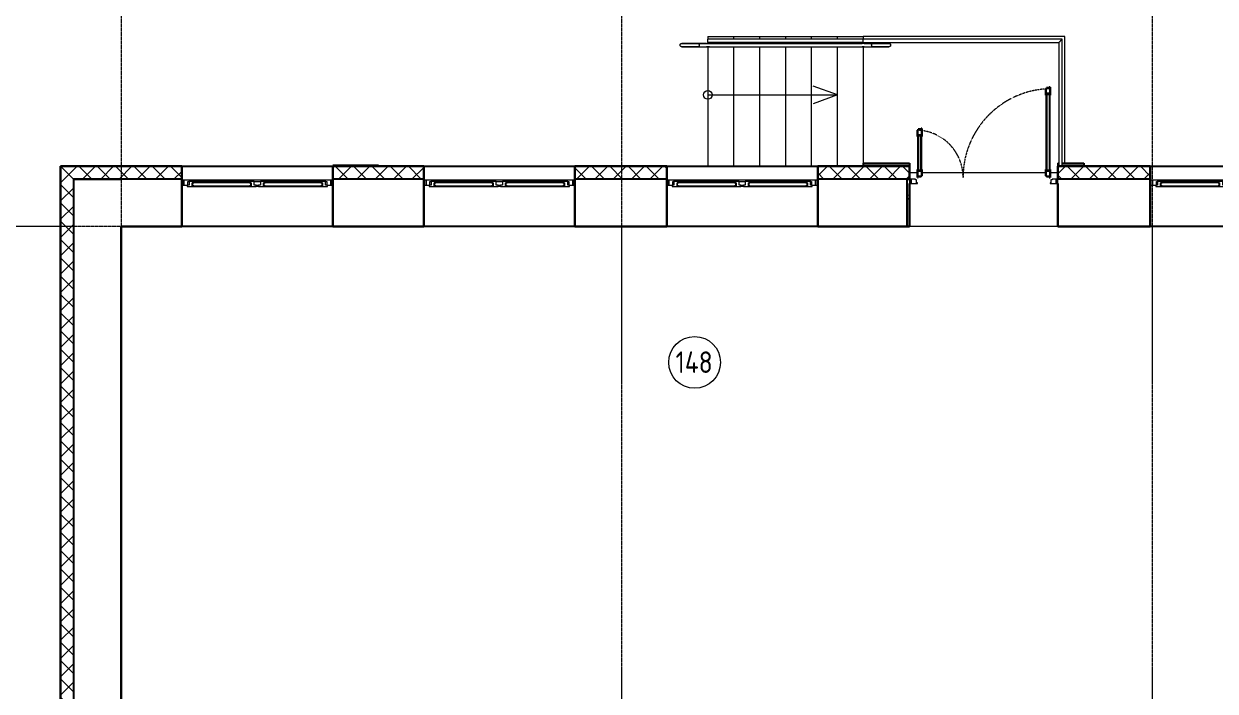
# Model space of a CAD drawing. Header units: millimetres. Extents: x -695119 to 412940, y -249585 to 622758.
# Drawn here: x -136642 to -122834, y 559777 to 567511 of the extents above; entities that cross this region are included whole.
import ezdxf

# ---------------------------------------------------------------- set-up
doc = ezdxf.new("R2010")
doc.units = ezdxf.units.MM
doc.linetypes.add('ADSK_Линия сетки', pattern=[25, 20, -2.5, 0, -2.5])
doc.linetypes.add('ADSK_Штриховая_ш2 п1_5', pattern=[4.5, 3, -1.5])
for name, color, linetype, lineweight in [('Балясины', 7, 'Continuous', 9), ('Двери', 8, 'Continuous', 9), ('Каркас_Импост', 8, 'Continuous', 9), ('Лестницы', 8, 'Continuous', 9), ('Марки помещений', 8, 'Continuous', 20), ('Монтажный зазор', 8, 'Continuous', 9), ('Ограждение', 8, 'Continuous', 9), ('Окна', 252, 'Continuous', 9), ('Оси', 252, 'Continuous', 9), ('Остекление', 8, 'Continuous', 9), ('Открывание', 8, 'ADSK_Штриховая_ш2 п1_5', 9), ('Панель', 252, 'Continuous', 30), ('Перекрытия', 7, 'Continuous', 18), ('Поручни', 8, 'Continuous', 9), ('Стены разрез', 7, 'Continuous', 30), ('Стены штриховка', 7, 'Continuous', 9), ('Типовые аннотации', 8, 'Continuous', 18), ('Элементы узлов', 8, 'Continuous', 18)]:
    doc.layers.add(name, color=color, linetype=linetype, lineweight=lineweight)
doc.layers.add('Стены', color=194, linetype='Continuous')
doc.styles.add('GOST Common_2', font='', dxfattribs={"width": 0.9, "height": 250})
doc.styles.get('GOST Common_2').set_extended_font_data('GOST type B')
pattern_1 = [(0, (-109179.56, 538399.79), (406.4, 101.6), [33.528, -271.272, 33.528, -271.272, -1625.6]), (0, (-109179.56, 538399.79), (406.4, 101.6), [-609.6, 33.528, -576.072, 33.528, -271.272, -711.2]), (0, (-109179.56, 538399.79), (406.4, 101.6), [-1524, 33.528, -169.672, 33.528, -474.472]), (120, (-109027.16, 538450.59), (-291.18818, 301.15272), [33.528, -271.272, 33.528, -271.272, -1625.6]), (120, (-109027.16, 538450.59), (-291.18818, 301.15272), [-609.6, 33.528, -576.072, 33.528, -271.272, -711.2]), (120, (-109027.16, 538450.59), (-291.18818, 301.15272), [-1524, 33.528, -169.672, 33.528, -474.472]), (240, (-108976.36, 538653.79), (-115.21182, -402.75272), [33.528, -271.272, 33.528, -271.272, -1625.6]), (240, (-108976.36, 538653.79), (-115.21182, -402.75272), [-609.6, 33.528, -576.072, 33.528, -271.272, -711.2]), (240, (-108976.36, 538653.79), (-115.21182, -402.75272), [-1524, 33.528, -169.672, 33.528, -474.472])]
pattern_2 = [(45, (-109179.56, 538399.79), (-106.066, 106.066), []), (135, (-109179.56, 538399.79), (-106.066, -106.066), [])]

# ---------------------------------------------------------------- blocks, each defined once
blk = doc.blocks.new('BIMLIB_Окно_Двустворчатое_VEKA_СФрамугойСнизу_ГОСТ30674_без линий - Ж_ОК-5_2220х1750-3833933-План 1 этажа смеж')
at = {"layer": 'Каркас_Импост', "lineweight": 18}
for p, q in [((-791, 265), (-850, 265)), ((-850, 265), (-850, 207)), ((-850, 207), (-812, 207)), ((-792, 207), (-812, 207)), ((-812, 207), (-812, 190)), ((-812, 190), (-756, 190)), ((-804, 207), (-804, 248)), ((-804, 248), (-792, 248)), ((-792, 248), (-792, 207)), ((-742, 248), (-792, 248)), ((-786, 248), (-791, 265)), ((-756, 190), (-755, 191)), ((-755, 199), (-755, 231)), ((-755, 231), (-737, 231)), ((-737, 199), (-755, 199)), ((-755, 191), (-754, 190)), ((-754, 190), (-739, 190)), ((-737, 231), (-742, 248)), ((-739, 190), (-737, 199)), ((-85, 248), (-90, 231)), ((-90, 231), (-72, 231)), ((-72, 199), (-90, 199)), ((-90, 199), (-88, 190)), ((-88, 190), (-73, 190)), ((-35, 248), (-85, 248)), ((-73, 190), (-72, 191)), ((-72, 231), (-72, 199)), ((-72, 191), (-71, 190)), ((-71, 190), (-15, 190)), ((-35, 207), (-35, 248)), ((-15, 207), (-35, 207)), ((-15, 190), (-15, 207)), ((35, 207), (15, 207)), ((15, 207), (15, 190)), ((15, 190), (71, 190)), ((35, 248), (35, 207)), ((85, 248), (35, 248)), ((71, 190), (72, 191)), ((72, 199), (72, 231)), ((72, 231), (90, 231)), ((90, 199), (72, 199)), ((72, 191), (73, 190)), ((73, 190), (88, 190)), ((90, 231), (85, 248)), ((88, 190), (90, 199)), ((742, 248), (737, 231)), ((737, 231), (755, 231)), ((755, 199), (737, 199)), ((737, 199), (739, 190)), ((739, 190), (754, 190)), ((792, 248), (742, 248)), ((754, 190), (755, 191)), ((755, 231), (755, 199)), ((755, 191), (756, 190)), ((756, 190), (812, 190)), ((791, 265), (786, 248)), ((850, 265), (791, 265)), ((792, 207), (792, 248)), ((792, 248), (804, 248)), ((812, 207), (792, 207)), ((804, 248), (804, 207)), ((812, 190), (812, 207)), ((812, 207), (850, 207)), ((850, 207), (850, 265))]:
    blk.add_line(p, q, dxfattribs=at)
at = {"layer": 'Каркас_Импост'}
for p, q in [((791, 265), (-791, 265)), ((-756, 190), (-754, 190)), ((-85, 248), (-742, 248)), ((-739, 190), (-88, 190)), ((-73, 190), (-71, 190)), ((-35, 248), (35, 248)), ((-15, 207), (15, 207)), ((15, 190), (-15, 190)), ((71, 190), (73, 190)), ((742, 248), (85, 248)), ((88, 190), (739, 190)), ((754, 190), (756, 190))]:
    blk.add_line(p, q, dxfattribs=at)
at = {"layer": 'Окна'}
for p, q in [((-850, 265), (-875, 265)), ((-875, 207), (-850, 207)), ((-850, 207), (-850, 265)), ((875, 265), (850, 265)), ((850, 265), (850, 207)), ((850, 207), (875, 207))]:
    blk.add_line(p, q, dxfattribs=at)
at = {"layer": 'Остекление'}
for p, q in [((-752, 231), (-755, 231)), ((-755, 231), (-755, 199)), ((-755, 199), (-752, 199)), ((-75, 231), (-752, 231)), ((-752, 231), (-752, 199)), ((-752, 199), (-752, 231)), ((-752, 199), (-75, 199)), ((-75, 199), (-75, 231)), ((-75, 231), (-75, 199)), ((-72, 231), (-75, 231)), ((-75, 199), (-72, 199)), ((-72, 199), (-72, 231)), ((75, 231), (72, 231)), ((72, 231), (72, 199)), ((72, 199), (75, 199)), ((752, 231), (75, 231)), ((75, 231), (75, 199)), ((75, 199), (75, 231)), ((75, 199), (752, 199)), ((752, 199), (752, 231)), ((752, 231), (752, 199)), ((755, 231), (752, 231)), ((752, 199), (755, 199)), ((755, 199), (755, 231))]:
    blk.add_line(p, q, dxfattribs=at)
blk = doc.blocks.new('Ограждение - Ограждение-758935-План 1 этажа смеж')
at = {"layer": 'Поручни'}
for p, q in [((-19536, 28894), (-19536, 28934)), ((-17736, 28934), (-19536, 28934)), ((-17736, 28894), (-19536, 28894)), ((-17736, 28934), (-17736, 28894))]:
    blk.add_line(p, q, dxfattribs=at)
blk = doc.blocks.new('Тип верхнего поручня - Верхний поручень_Внутренний_-759106-План 1 этажа смеж')
at = {"layer": 'Ограждение'}
for p, q in [((-19548, 28884), (-19636, 28884)), ((-19636, 28867), (-19636, 28862)), ((-17738, 28884), (-19516, 28884)), ((-17636, 28884), (-17724, 28884)), ((-17636, 28862), (-17636, 28867)), ((-19636, 28844), (-19548, 28844)), ((-19516, 28844), (-17738, 28844)), ((-17724, 28844), (-17636, 28844))]:
    blk.add_line(p, q, dxfattribs=at)
at = {"layer": 'Ограждение', "flags": 128}
for points in [[(-19548, 28884), (-19545, 28884), (-19543, 28884), (-19540, 28884), (-19537, 28884), (-19534, 28884), (-19532, 28884), (-19529, 28884), (-19526, 28884), (-19524, 28884), (-19521, 28884), (-19518, 28884), (-19516, 28884), (-19516, 28884)], [(-17724, 28884), (-17725, 28884), (-17726, 28884), (-17727, 28884), (-17728, 28884), (-17730, 28884), (-17731, 28884), (-17732, 28884), (-17733, 28884), (-17734, 28884), (-17735, 28884), (-17736, 28884), (-17738, 28884), (-17738, 28884)], [(-19516, 28844), (-19518, 28844), (-19521, 28844), (-19523, 28844), (-19526, 28844), (-19529, 28844), (-19531, 28844), (-19534, 28844), (-19537, 28844), (-19540, 28844), (-19543, 28844), (-19545, 28844), (-19548, 28844), (-19548, 28844)], [(-17738, 28844), (-17737, 28844), (-17735, 28844), (-17734, 28844), (-17733, 28844), (-17732, 28844), (-17731, 28844), (-17730, 28844), (-17729, 28844), (-17727, 28844), (-17726, 28844), (-17725, 28844), (-17724, 28844), (-17724, 28844)]]:
    blk.add_lwpolyline(points, dxfattribs=at)
blk = doc.blocks.new('Тип верхнего поручня - D40 шаг 400-977594-План 1 этажа смеж')
at = {"layer": 'Ограждение'}
for p, q in [((0, 2), (0, 0)), ((0, 0), (0, -2))]:
    blk.add_line(p, q, dxfattribs=at)
at = {"layer": 'Ограждение', "flags": 128}
for points in [[(0, 20), (8, 20), (16, 20), (24, 20), (32, 20), (40, 20), (48, 20), (55, 20), (63, 20), (70, 20), (78, 20), (85, 20), (92, 20), (99, 20), (106, 20), (113, 20), (119, 20), (126, 20), (132, 20), (138, 20), (143, 20), (149, 20), (154, 20), (159, 20), (164, 20), (168, 20), (172, 20), (176, 20), (180, 20), (183, 20), (186, 20), (189, 20), (192, 20), (194, 20), (196, 20), (197, 20), (198, 20), (199, 20), (200, 20), (200, 20), (200, 20)], [(200, 20), (200, 20), (199, 20), (199, 20), (197, 20), (196, 20), (194, 20), (192, 20), (190, 20), (187, 20), (184, 20), (181, 20), (177, 20), (174, 20), (169, 20), (165, 20), (160, 20), (156, 20), (150, 20), (145, 20), (139, 20), (133, 20), (127, 20), (121, 20), (115, 20), (108, 20), (101, 20), (94, 20), (87, 20), (80, 20), (72, 20), (65, 20), (57, 20), (50, 20), (42, 20), (34, 20), (26, 20), (18, 20), (10, 20), (2, 20), (0, 20)], [(200, 20), (201, 20), (202, 20), (202, 20), (203, 20), (204, 20), (205, 19), (206, 19), (206, 19), (207, 19), (208, 18), (209, 18), (209, 18), (210, 17), (211, 17), (211, 17), (212, 16), (213, 16), (213, 15), (214, 14), (214, 14), (215, 13), (215, 13), (216, 12), (216, 11), (217, 11), (217, 10), (218, 9), (218, 9), (218, 8), (219, 7), (219, 6), (219, 6), (219, 5), (220, 4), (220, 3), (220, 3), (220, 2), (220, 1), (220, 0), (220, 0)], [(220, 0), (220, -1), (220, -2), (220, -2), (220, -3), (220, -4), (219, -5), (219, -6), (219, -6), (219, -7), (218, -8), (218, -9), (218, -9), (217, -10), (217, -11), (217, -11), (216, -12), (216, -13), (215, -13), (214, -14), (214, -14), (213, -15), (213, -15), (212, -16), (211, -16), (211, -17), (210, -17), (209, -18), (209, -18), (208, -18), (207, -19), (206, -19), (206, -19), (205, -19), (204, -20), (203, -20), (203, -20), (202, -20), (201, -20), (200, -20), (200, -20)], [(0, -20), (8, -20), (16, -20), (24, -20), (32, -20), (40, -20), (48, -20), (55, -20), (63, -20), (70, -20), (78, -20), (85, -20), (92, -20), (99, -20), (106, -20), (113, -20), (119, -20), (126, -20), (132, -20), (138, -20), (143, -20), (149, -20), (154, -20), (159, -20), (164, -20), (168, -20), (172, -20), (176, -20), (180, -20), (183, -20), (186, -20), (189, -20), (192, -20), (194, -20), (196, -20), (197, -20), (198, -20), (199, -20), (200, -20), (200, -20), (200, -20)], [(200, -20), (200, -20), (199, -20), (199, -20), (197, -20), (196, -20), (194, -20), (192, -20), (190, -20), (187, -20), (184, -20), (181, -20), (177, -20), (174, -20), (169, -20), (165, -20), (160, -20), (156, -20), (150, -20), (145, -20), (139, -20), (133, -20), (127, -20), (121, -20), (115, -20), (108, -20), (101, -20), (94, -20), (87, -20), (80, -20), (72, -20), (65, -20), (57, -20), (50, -20), (42, -20), (34, -20), (26, -20), (18, -20), (10, -20), (2, -20), (0, -20)]]:
    blk.add_lwpolyline(points, dxfattribs=at)
blk = doc.blocks.new('Тип верхнего поручня - Верхний поручень_Внутренний_-V20-План 1 этажа смеж')
at = {"layer": 'Ограждение'}
for p, q in [((-19636, 28884), (-19636, 28844)), ((-19636, 28884), (-19548, 28884)), ((-19548, 28884), (-19525, 28884)), ((-19525, 28884), (-17747, 28884)), ((-17724, 28884), (-17747, 28884)), ((-17724, 28884), (-17636, 28884)), ((-17636, 28884), (-17636, 28844)), ((-19636, 28844), (-19548, 28844)), ((-19548, 28844), (-19525, 28844)), ((-19525, 28844), (-17747, 28844)), ((-17724, 28844), (-17747, 28844)), ((-17724, 28844), (-17636, 28844))]:
    blk.add_line(p, q, dxfattribs=at)
blk = doc.blocks.new('Тип перил - Перила_Внутренний_-759120-План 1 этажа смеж')
at = {"layer": 'Ограждение', "flags": 128}
for points in [[(-17733, 28884), (-17734, 28884), (-17735, 28884), (-17736, 28884), (-17738, 28884)], [(-17724, 28884), (-17725, 28884), (-17726, 28884), (-17727, 28884), (-17728, 28884), (-17730, 28884), (-17731, 28884)], [(-17738, 28844), (-17737, 28844), (-17735, 28844), (-17734, 28844), (-17733, 28844)], [(-17731, 28844), (-17730, 28844), (-17729, 28844), (-17727, 28844), (-17726, 28844), (-17725, 28844), (-17724, 28844)]]:
    blk.add_lwpolyline(points, dxfattribs=at)
blk = doc.blocks.new('Тип перил - Перила_Внутренний_-V21-План 1 этажа смеж')
at = {"layer": 'Ограждение'}
for p, q in [((-17724, 28884), (-17738, 28884)), ((-17724, 28844), (-17738, 28844))]:
    blk.add_line(p, q, dxfattribs=at)
blk = doc.blocks.new('Ограждение - Ограждение-978602-План 1 этажа смеж')
at = {"layer": 'Поручни'}
for p, q in [((-15426, 28934), (-17736, 28934)), ((-17736, 28917), (-17736, 28912)), ((-17736, 28894), (-15466, 28894)), ((-15466, 28894), (-15466, 27462)), ((-15426, 27462), (-15426, 28934))]:
    blk.add_line(p, q, dxfattribs=at)
blk.add_open_spline([(-15426, 28934), (-15426, 28934), (-15426, 28934), (-15427, 28933), (-15429, 28932), (-15430, 28930), (-15431, 28929), (-15432, 28928), (-15434, 28926), (-15436, 28925), (-15437, 28923), (-15438, 28922), (-15440, 28921), (-15441, 28919), (-15442, 28918), (-15443, 28917), (-15445, 28916), (-15446, 28914), (-15447, 28913), (-15449, 28912), (-15450, 28910), (-15451, 28909), (-15452, 28908), (-15454, 28907), (-15455, 28905), (-15456, 28904), (-15457, 28903), (-15459, 28902), (-15460, 28900), (-15461, 28899), (-15462, 28898), (-15463, 28897), (-15465, 28896), (-15466, 28895), (-15466, 28894), (-15466, 28894)], degree=3, knots=[0, 0, 0, 0, 0.083333, 0.125, 0.166667, 0.208333, 0.229167, 0.25, 0.291667, 0.333333, 0.354167, 0.375, 0.395833, 0.416667, 0.4375, 0.458333, 0.479167, 0.5, 0.520833, 0.541667, 0.5625, 0.583333, 0.604167, 0.625, 0.645833, 0.666667, 0.6875, 0.708333, 0.75, 0.770833, 0.791667, 0.833333, 0.875, 0.916667, 1, 1, 1, 1], dxfattribs=at)
blk = doc.blocks.new('Дверь_Alumark_двупольная с глухим окном_S50 - Ж_Дн-7л_1_5_1720х2650_Л-3840331-План 1 этажа смеж')
at = {"layer": 'Каркас_Импост'}
for p, q in [((-668, 275), (-715, 275)), ((-715, 275), (-715, 225)), ((-715, 225), (-643, 225)), ((-668, 266), (-668, 275)), ((-653, 266), (-668, 266)), ((-653, 234), (-653, 266)), ((-643, 234), (-653, 234)), ((-643, 225), (-643, 234)), ((903, 234), (893, 234)), ((893, 234), (893, 225)), ((893, 225), (965, 225)), ((918, 266), (903, 266)), ((903, 266), (903, 234)), ((918, 275), (918, 266)), ((965, 275), (918, 275)), ((965, 225), (965, 275))]:
    blk.add_line(p, q, dxfattribs=at)
at = {"layer": 'Монтажный зазор'}
for p, q in [((-735, 275), (-735, 225)), ((-715, 275), (-735, 275)), ((-735, 225), (-715, 225)), ((-715, 225), (-715, 275)), ((985, 275), (965, 275)), ((965, 275), (965, 225)), ((965, 225), (985, 225)), ((985, 225), (985, 275))]:
    blk.add_line(p, q, dxfattribs=at)
at = {"layer": 'Остекление'}
for p, q in [((860, 371), (860, 1267)), ((860, 1267), (884, 1267)), ((884, 1267), (884, 371)), ((-634, 787), (-634, 371)), ((-610, 787), (-634, 787)), ((-610, 371), (-610, 787)), ((-634, 371), (-610, 371)), ((884, 371), (860, 371))]:
    blk.add_line(p, q, dxfattribs=at)
at = {"layer": 'Открывание'}
for centre, radius, start, end in [((913, 295), 1028, 91.1148, 180), ((-663, 295), 548, 360, 87.9084)]:
    blk.add_arc(centre, radius, start, end, dxfattribs=at)
at = {"layer": 'Панель'}
for p, q in [((852, 1323), (843, 1323)), ((843, 1323), (843, 1249)), ((843, 1249), (860, 1249)), ((884, 1333), (852, 1333)), ((852, 1333), (852, 1323)), ((860, 1249), (860, 1267)), ((860, 1267), (884, 1267)), ((893, 1343), (884, 1343)), ((884, 1343), (884, 1333)), ((884, 1267), (884, 1249)), ((884, 1249), (893, 1249)), ((893, 1249), (893, 1343)), ((-634, 843), (-643, 843)), ((-643, 843), (-643, 769)), ((-602, 853), (-634, 853)), ((-634, 853), (-634, 843)), ((-593, 863), (-602, 863)), ((-602, 863), (-602, 853)), ((-593, 769), (-593, 863)), ((-634, 769), (-643, 769)), ((-634, 787), (-634, 769)), ((-610, 787), (-634, 787)), ((-610, 769), (-610, 787)), ((-593, 769), (-610, 769)), ((-643, 389), (-643, 295)), ((-634, 389), (-643, 389)), ((-643, 295), (-634, 295)), ((-634, 371), (-634, 389)), ((-610, 371), (-634, 371)), ((-634, 295), (-634, 305)), ((-634, 305), (-602, 305)), ((-610, 389), (-610, 371)), ((-593, 389), (-610, 389)), ((-602, 305), (-602, 315)), ((-602, 315), (-593, 315)), ((-593, 315), (-593, 389)), ((843, 389), (843, 315)), ((843, 389), (860, 389)), ((843, 315), (852, 315)), ((852, 315), (852, 305)), ((852, 305), (884, 305)), ((860, 389), (860, 371)), ((860, 371), (884, 371)), ((884, 389), (893, 389)), ((884, 371), (884, 389)), ((884, 305), (884, 295)), ((884, 295), (893, 295)), ((893, 295), (893, 389))]:
    blk.add_line(p, q, dxfattribs=at)
at = {"layer": 'Панель', "lineweight": 9}
for p, q in [((843, 1249), (843, 389)), ((893, 389), (893, 1249)), ((-643, 769), (-643, 389)), ((-593, 389), (-593, 769))]:
    blk.add_line(p, q, dxfattribs=at)
blk = doc.blocks.new('ADSK_Стрелка1 - С кружком-1043110-План 1 этажа смеж')
at = {"layer": 'Элементы узлов'}
blk.add_line((0, 0), (1500, 0), dxfattribs=at)
blk = doc.blocks.new('ADSK_Марка_Помещение_ОдноЗначение_Номер - Номер-462100-План 1 этажа смеж')
at = {"layer": 'Марки помещений'}
blk.add_circle((0, 0), 3, dxfattribs=at)

msp = doc.modelspace()

# ---------------------------------------------------------------- hatches: boundary and pattern name
at = {"layer": 'Стены разрез', "lineweight": 9}
h = msp.add_hatch(dxfattribs=at)
h.set_pattern_fill('FP_4', color=256, style=0, pattern_type=2)
h.set_pattern_definition(pattern_1)
h.paths.add_polyline_path([(-85455.535, 565862.058), (-84910.535, 565862.058), (-84910.535, 565867.058), (-85455.535, 565867.058)])
h.paths.add_polyline_path([(-91070.535, 565862.058), (-90515.535, 565862.058), (-90515.535, 565867.058), (-91070.535, 565867.058)])
h.paths.add_polyline_path([(-93350.535, 565862.058), (-93350.535, 565867.058), (-93880.535, 565867.058), (-93880.535, 565862.058), (-93599.114, 565862.058)])
h.paths.add_polyline_path([(-133060.535, 565862.058), (-132530.535, 565862.058), (-132530.535, 565867.058), (-133060.535, 565867.058)])
h = msp.add_hatch(dxfattribs=at)
h.set_pattern_fill('FP_4', color=256, style=0, pattern_type=2)
h.set_pattern_definition(pattern_1)
h.paths.add_polyline_path([(-136217.535, 553060.058), (-136215.535, 553060.058), (-136215.535, 565860.058), (-136217.535, 565860.058), (-136217.535, 554640.287)])
h = msp.add_hatch(dxfattribs=at)
h.set_pattern_fill('FP_4', color=256, style=0, pattern_type=2)
h.set_pattern_definition(pattern_1)
h.paths.add_polyline_path([(-111702.535, 565710.058), (-111700.535, 565710.058), (-111700.535, 565860.058), (-111702.535, 565860.058)])
h.paths.add_polyline_path([(-124655.535, 565710.058), (-124653.535, 565710.058), (-124653.535, 565860.058), (-123587.535, 565860.058), (-123587.535, 565786.058), (-123585.535, 565786.058), (-123585.535, 565862.058), (-124655.535, 565862.058)])
h.paths.add_polyline_path([(-126375.535, 565710.058), (-126375.535, 565862.058), (-127440.535, 565862.058), (-127440.535, 565786.058), (-127438.535, 565786.058), (-127438.535, 565860.058), (-126377.535, 565860.058), (-126377.535, 565710.058)])
h.paths.add_polyline_path([(-120745.535, 565786.058), (-120745.535, 565862.058), (-121835.535, 565862.058), (-121835.535, 565786.058), (-121833.535, 565786.058), (-121833.535, 565860.058), (-120747.535, 565860.058), (-120747.535, 565786.058)])
h.paths.add_polyline_path([(-117927.535, 565786.058), (-117925.535, 565786.058), (-117925.535, 565862.058), (-119045.535, 565862.058), (-119045.535, 565786.058), (-119043.535, 565786.058), (-119043.535, 565860.058), (-117927.535, 565860.058)])
h.paths.add_polyline_path([(-113425.535, 565786.058), (-113423.535, 565786.058), (-113423.535, 565860.058), (-111702.535, 565860.058), (-111700.535, 565862.058), (-113425.535, 565862.058)])
h.paths.add_polyline_path([(-116225.535, 565786.058), (-116223.535, 565786.058), (-116223.535, 565860.058), (-115127.535, 565860.058), (-115127.535, 565786.058), (-115125.535, 565786.058), (-115125.552, 565862.058), (-116225.535, 565862.058)])
h.paths.add_polyline_path([(-132007.535, 565786.058), (-132005.535, 565786.058), (-132005.535, 565862.058), (-133060.535, 565862.058), (-133060.535, 565786.058), (-133058.535, 565786.058), (-133058.535, 565860.058), (-132007.535, 565860.058)])
h.paths.add_polyline_path([(-130255.535, 565786.058), (-130253.535, 565786.058), (-130253.535, 565860.058), (-129192.535, 565860.058), (-129192.535, 565786.058), (-129190.535, 565786.058), (-129190.535, 565862.058), (-130255.535, 565862.058)])
h.paths.add_polyline_path([(-134812.535, 565786.058), (-134810.535, 565786.058), (-134810.535, 565862.058), (-136215.535, 565862.058), (-136215.535, 565860.058), (-134812.535, 565860.058)])
h = msp.add_hatch(dxfattribs=at)
h.set_pattern_fill('FP_5', color=256, style=0, pattern_type=2)
h.set_pattern_definition(pattern_2)
h.paths.add_polyline_path([(-136065.535, 553060.058), (-136065.535, 565860.058), (-136215.535, 565860.058), (-136215.535, 553060.058)])
h = msp.add_hatch(dxfattribs=at)
h.set_pattern_fill('FP_5', color=256, style=0, pattern_type=2)
h.set_pattern_definition(pattern_2)
h.paths.add_polyline_path([(-111765.535, 565710.058), (-111702.535, 565710.058), (-111702.535, 565860.058), (-113423.535, 565860.058), (-113423.535, 565786.058), (-113425.535, 565786.058), (-113425.535, 565710.058), (-112255.361, 565710.058)])
h.paths.add_polyline_path([(-123736.128, 565710.058), (-123585.535, 565710.058), (-123585.535, 565786.058), (-123587.535, 565786.058), (-123587.535, 565860.058), (-124653.535, 565860.058), (-124653.535, 565710.058), (-123890.335, 565710.058)])
h.paths.add_polyline_path([(-121835.535, 565710.058), (-120745.535, 565710.058), (-120745.535, 565786.058), (-120747.535, 565786.058), (-120747.535, 565860.058), (-121833.535, 565860.058), (-121833.535, 565786.058), (-121835.535, 565786.058)])
h.paths.add_polyline_path([(-115125.535, 565710.058), (-115125.552, 565786.058), (-115127.535, 565786.058), (-115127.535, 565860.058), (-116223.535, 565860.058), (-116223.535, 565786.058), (-116225.535, 565786.058), (-116225.535, 565710.058), (-115125.552, 565710.058)])
h.paths.add_polyline_path([(-119045.535, 565710.058), (-117925.535, 565710.058), (-117925.535, 565786.058), (-117927.535, 565786.058), (-117927.535, 565860.058), (-119043.535, 565860.058), (-119043.535, 565786.058), (-119045.535, 565786.058)])
h.paths.add_polyline_path([(-129190.535, 565710.058), (-129190.535, 565786.058), (-129192.535, 565786.058), (-129192.535, 565860.058), (-130253.535, 565860.058), (-130253.535, 565786.058), (-130255.535, 565786.058), (-130255.535, 565710.058), (-129476.512, 565710.058)])
h.paths.add_polyline_path([(-133060.535, 565710.058), (-132005.535, 565710.058), (-132005.535, 565786.058), (-132007.535, 565786.058), (-132007.535, 565860.058), (-133058.535, 565860.058), (-133058.535, 565786.058), (-133060.535, 565786.058)])
h.paths.add_polyline_path([(-127323.868, 565710.058), (-126377.535, 565710.058), (-126377.535, 565860.058), (-127438.535, 565860.058), (-127438.535, 565786.058), (-127440.535, 565786.058), (-127440.535, 565710.058)])
h.paths.add_polyline_path([(-136065.535, 565710.058), (-134810.535, 565710.058), (-134810.535, 565786.058), (-134812.535, 565786.058), (-134812.535, 565860.058), (-136065.535, 565860.058), (-136065.535, 565786.058)])
h = msp.add_hatch(dxfattribs=at)
h.set_pattern_fill('FP_13', color=256, style=0, pattern_type=2)
h.set_pattern_definition([(0, (-108509.6, 538469.8), (1000, 1000), [3.353, -996.647]), (0, (-108969.6, 538509.8), (1000, 1000), [3.353, -996.647]), (0, (-108959.6, 538669.8), (1000, 1000), [10, -990]), (0, (-108709.6, 538629.8), (1000, 1000), [3.353, -996.647]), (0, (-108249.6, 538769.8), (1000, 1000), [3.353, -996.647]), (0, (-108859.6, 538899.8), (1000, 1000), [3.353, -996.647]), (0, (-109069.6, 538929.8), (1000, 1000), [3.353, -996.647]), (0, (-108859.6, 538759.8), (1000, 1000), [3.353, -996.647]), (0, (-108749.6, 538819.8), (1000, 1000), [3.353, -996.647]), (0, (-108839.6, 538449.8), (1000, 1000), [3.353, -996.647]), (0, (-108679.6, 538509.8), (1000, 1000), [3.353, -996.647]), (0, (-108489.6, 538929.8), (1000, 1000), [3.353, -996.647]), (0, (-108329.6, 539039.8), (1000, 1000), [3.353, -996.647]), (0, (-108839.6, 539199.8), (1000, 1000), [3.353, -996.647]), (0, (-108719.6, 539019.8), (1000, 1000), [3.353, -996.647]), (0, (-108459.6, 539159.8), (1000, 1000), [3.353, -996.647]), (0, (-108349.6, 538589.8), (1000, 1000), [10, -990]), (0, (-108309.6, 538719.8), (1000, 1000), [3.353, -996.647]), (0, (-108479.6, 538619.8), (1000, 1000), [3.353, -996.647]), (0, (-108229.6, 539159.8), (1000, 1000), [3.353, -996.647]), (0, (-108379.6, 538879.8), (1000, 1000), [3.353, -996.647]), (0, (-108429.6, 538749.8), (1000, 1000), [3.353, -996.647]), (0, (-108569.6, 538679.8), (1000, 1000), [3.353, -996.647]), (0, (-108809.6, 539069.8), (1000, 1000), [3.353, -996.647]), (0, (-108929.6, 539049.8), (1000, 1000), [3.353, -996.647]), (0, (-109099.6, 539219.8), (1000, 1000), [3.353, -996.647]), (0, (-108589.6, 539209.8), (1000, 1000), [3.353, -996.647]), (0, (-108619.6, 539049.8), (1000, 1000), [3.353, -996.647]), (0, (-108589.6, 538869.8), (1000, 1000), [3.353, -996.647]), (0, (-108989.6, 538759.8), (1000, 1000), [3.353, -996.647]), (0, (-109079.6, 538619.8), (1000, 1000), [3.353, -996.647]), (0, (-109099.6, 538469.8), (1000, 1000), [3.353, -996.647]), (0, (-108309.6, 538969.8), (1000, 1000), [3.353, -996.647]), (0, (-108229.6, 539289.8), (1000, 1000), [3.353, -996.647]), (0, (-108449.6, 539319.8), (1000, 1000), [3.353, -996.647]), (0, (-108569.6, 539269.8), (1000, 1000), [3.353, -996.647]), (0, (-108939.6, 539299.8), (1000, 1000), [3.353, -996.647]), (0, (-109109.6, 539059.8), (1000, 1000), [3.353, -996.647]), (0, (-108979.6, 539149.8), (1000, 1000), [3.353, -996.647]), (45, (-108859.56, 538629.8), (0, 1000), [14.142, -1400.07]), (26.565, (-108849.56, 538639.8), (1000.001, 999.9996), [22.36, -2213.707]), (26.565, (-108829.56, 538649.8), (1000.001, 999.9996), [22.36, -2213.707]), (0, (-108809.6, 538659.8), (1000, 1000), [20, -980]), (296.565, (-108789.56, 538659.8), (999.9996, -1000.001), [22.36, -2213.707]), (270, (-108779.6, 538639.8), (1000, -1000), [10, -990]), (213.69, (-108779.56, 538629.8), (-1000.0008, -999.9985), [36.056, -3569.496]), (225, (-108809.56, 538609.8), (1e-13, -1000), [14.142, -1400.07]), (153.435, (-108819.56, 538599.8), (-1000, -0.0013), [22.36, -2213.707]), (135, (-108839.56, 538609.8), (-1000, 1e-13), [14.142, -1400.07]), (135, (-108849.56, 538619.8), (-1000, 1e-13), [14.142, -1400.07]), (270, (-108369.6, 538529.8), (1000, -1000), [20, -980]), (45, (-108429.56, 538509.8), (0, 1000), [14.142, -1400.07]), (225, (-108369.56, 538499.8), (1e-13, -1000), [28.284, -1385.93]), (180, (-108409.6, 538469.8), (-1000, -1000), [20, -980]), (90, (-108439.6, 538479.8), (-1000, 1000), [10, -990]), (135, (-108429.56, 538469.8), (-1000, 1e-13), [14.142, -1400.07]), (63.435, (-108439.56, 538489.8), (-0.0013, 1000), [22.36, -2213.707]), (206.565, (-108389.56, 538479.8), (-1000.001, -999.9996), [22.36, -2213.707]), (270, (-108369.6, 538509.8), (1000, -1000), [10, -990]), (0, (-108389.6, 538529.8), (1000, 1000), [20, -980]), (18.435, (-108419.56, 538519.8), (1999.9987, 1000.002), [31.623, -3130.655]), (296.565, (-108449.56, 539129.8), (999.9996, -1000.001), [22.36, -2213.707]), (45, (-108509.56, 539109.8), (0, 1000), [14.142, -1400.07]), (225, (-108449.56, 539099.8), (1e-13, -1000), [28.284, -1385.93]), (153.435, (-108489.56, 539069.8), (-1000, -0.0013), [22.36, -2213.707]), (90, (-108519.6, 539079.8), (-1000, 1000), [10, -990]), (180, (-108509.6, 539079.8), (-1000, -1000), [10, -990]), (63.435, (-108519.56, 539089.8), (-0.0013, 1000), [22.36, -2213.707]), (206.565, (-108469.56, 539079.8), (-1000.001, -999.9996), [22.36, -2213.707]), (225, (-108439.56, 539109.8), (1e-13, -1000), [14.142, -1400.07]), (0, (-108469.6, 539129.8), (1000, 1000), [20, -980]), (18.435, (-108499.56, 539119.8), (1999.9987, 1000.002), [31.623, -3130.655]), (315, (-108909.56, 539279.8), (1000, 0), [14.142, -1400.07]), (45, (-108959.56, 539259.8), (0, 1000), [14.142, -1400.07]), (225, (-108899.56, 539249.8), (1e-13, -1000), [28.284, -1385.93]), (180, (-108939.6, 539229.8), (-1000, -1000), [20, -980]), (90, (-108969.6, 539239.8), (-1000, 1000), [10, -990]), (135, (-108959.56, 539229.8), (-1000, 1e-13), [14.142, -1400.07]), (45, (-108969.56, 539249.8), (0, 1000), [14.142, -1400.07]), (180, (-108919.6, 539229.8), (-1000, -1000), [20, -980]), (270, (-108899.6, 539269.8), (1000, -1000), [20, -980]), (0, (-108929.6, 539279.8), (1000, 1000), [20, -980]), (26.565, (-108949.56, 539269.8), (1000.001, 999.9996), [22.36, -2213.707])])
h.paths.add_polyline_path([(-126375.535, 565160.058), (-126375.535, 565710.058), (-126405.535, 565710.058), (-126405.535, 565160.058)])

# ---------------------------------------------------------------- linework, layer by layer
at = {"layer": 'Лестницы'}
for p, q in [((-128715.535, 567362.058), (-128715.535, 567334.058)), ((-128715.535, 567362.058), (-128415.535, 567362.058)), ((-128715.535, 567362.058), (-128715.535, 567334.058)), ((-128715.535, 567294.058), (-128715.535, 567283.878)), ((-128715.535, 567294.058), (-128715.535, 567283.878)), ((-128415.535, 567362.058), (-128115.535, 567362.058)), ((-128415.535, 567362.058), (-128415.535, 567334.058)), ((-128415.535, 567362.058), (-128415.535, 567334.058)), ((-128415.535, 567294.058), (-128415.535, 567284.058)), ((-128415.535, 567294.058), (-128415.535, 567284.058)), ((-128115.535, 567362.058), (-127815.535, 567362.058)), ((-128115.535, 567362.058), (-128115.535, 567334.058)), ((-128115.535, 567362.058), (-128115.535, 567334.058)), ((-128115.535, 567294.058), (-128115.535, 567284.058)), ((-128115.535, 567294.058), (-128115.535, 567284.058)), ((-127815.535, 567362.058), (-127515.535, 567362.058)), ((-127815.535, 567362.058), (-127815.535, 567334.058)), ((-127815.535, 567362.058), (-127815.535, 567334.058)), ((-127815.535, 567294.058), (-127815.535, 567284.058)), ((-127815.535, 567294.058), (-127815.535, 567284.058)), ((-127515.535, 567362.058), (-127215.535, 567362.058)), ((-127515.535, 567362.058), (-127515.535, 567334.058)), ((-127515.535, 567362.058), (-127515.535, 567334.058)), ((-127515.535, 567294.058), (-127515.535, 567284.058)), ((-127515.535, 567294.058), (-127515.535, 567284.058)), ((-127215.535, 567362.058), (-126915.535, 567362.058)), ((-127215.535, 567362.058), (-127215.535, 567334.058)), ((-127215.535, 567362.058), (-127215.535, 567334.058)), ((-127215.535, 567294.058), (-127215.535, 567284.058)), ((-127215.535, 567294.058), (-127215.535, 567284.058)), ((-124575.535, 567362.058), (-126915.535, 567362.058)), ((-126915.535, 567362.058), (-126915.535, 567334.058)), ((-126915.535, 567362.058), (-126915.535, 567334.058)), ((-126915.535, 567294.058), (-126915.535, 567283.676)), ((-126915.535, 567294.058), (-126915.535, 567283.676)), ((-124575.535, 565894.558), (-124575.535, 567362.058)), ((-128715.535, 567244.058), (-128715.535, 565862.058)), ((-128715.535, 567244.058), (-128715.535, 565862.058)), ((-128415.535, 567244.058), (-128415.535, 565862.058)), ((-128415.535, 567244.058), (-128415.535, 565862.058)), ((-128115.535, 567244.058), (-128115.535, 565862.058)), ((-128115.535, 567244.058), (-128115.535, 565862.058)), ((-127815.535, 567244.058), (-127815.535, 565862.058)), ((-127815.535, 567244.058), (-127815.535, 565862.058)), ((-127515.535, 567244.058), (-127515.535, 565862.058)), ((-127515.535, 567244.058), (-127515.535, 565862.058)), ((-127215.535, 567244.058), (-127215.535, 565862.058)), ((-127215.535, 567244.058), (-127215.535, 565862.058)), ((-126915.535, 567244.44), (-126915.535, 565894.558)), ((-126915.535, 567244.44), (-126915.535, 565894.558)), ((-126915.535, 565864.558), (-126915.535, 565862.058)), ((-126915.535, 565864.558), (-126915.535, 565862.058)), ((-126375.535, 565786.058), (-126283.535, 565786.058)), ((-126233.535, 565786.058), (-124797.535, 565786.058)), ((-124747.535, 565786.058), (-124655.535, 565786.058)), ((-124575.535, 565862.058), (-124575.535, 565864.558))]:
    msp.add_line(p, q, dxfattribs=at)
at = {"layer": 'Оси', "linetype": 'ADSK_Линия сетки'}
for p, q in [((-135515.535, 572133.794), (-135515.535, 550313.64)), ((-129715.535, 572133.794), (-129715.535, 550313.64)), ((-123565.535, 572133.794), (-123565.535, 550313.64)), ((-72648.241, 565160.058), (-149587.813, 565160.058))]:
    msp.add_line(p, q, dxfattribs=at)
at = {"layer": 'Перекрытия', "color": 49, "true_color": 0x464646}
msp.add_line((-124655.535, 565160.058), (-126375.535, 565160.058), dxfattribs=at)
at = {"layer": 'Стены'}
for p, q in [((-126915.535, 565894.558), (-126375.535, 565894.558)), ((-126915.535, 565894.558), (-126915.535, 565864.558)), ((-126375.535, 565894.558), (-126375.535, 565864.558)), ((-124655.535, 565894.558), (-124645.535, 565894.558)), ((-124655.535, 565894.558), (-124655.535, 565864.558)), ((-124605.599, 565894.558), (-124355.535, 565894.558)), ((-124355.535, 565894.558), (-124355.535, 565864.558)), ((-134810.535, 565862.058), (-133060.535, 565862.058)), ((-132005.535, 565862.058), (-130255.535, 565862.058)), ((-129190.535, 565862.058), (-127440.535, 565862.058)), ((-126375.535, 565864.558), (-126915.535, 565864.558)), ((-124645.535, 565864.558), (-124655.535, 565864.558)), ((-124355.535, 565864.558), (-124605.586, 565864.558)), ((-123585.535, 565862.058), (-121835.535, 565862.058)), ((-136065.535, 565710.058), (-136065.535, 553760.058)), ((-134810.535, 565710.058), (-135515.535, 565710.058)), ((-132005.535, 565710.058), (-133060.535, 565710.058)), ((-129190.535, 565710.058), (-130255.535, 565710.058)), ((-126405.535, 565710.058), (-127440.535, 565710.058)), ((-126405.535, 565160.058), (-126405.535, 565710.058)), ((-123585.535, 565710.058), (-124655.535, 565710.058)), ((-133060.535, 565160.058), (-134810.535, 565160.058)), ((-130255.535, 565160.058), (-132005.535, 565160.058)), ((-127440.535, 565160.058), (-129190.535, 565160.058)), ((-121835.535, 565160.058), (-123585.535, 565160.058))]:
    msp.add_line(p, q, dxfattribs=at)
at = {"layer": 'Стены разрез'}
for p, q in [((-132530.535, 565867.058), (-133060.535, 565867.058)), ((-133060.535, 565867.058), (-133060.535, 565862.058)), ((-132530.535, 565862.058), (-132530.535, 565867.058)), ((-136217.535, 565862.058), (-136217.535, 553058.058)), ((-134810.535, 565862.058), (-136217.535, 565862.058)), ((-134810.535, 565160.058), (-134810.535, 565862.058)), ((-133060.535, 565862.058), (-133060.535, 565160.058)), ((-133060.535, 565862.058), (-132530.535, 565862.058)), ((-132005.535, 565862.058), (-133060.535, 565862.058)), ((-132005.535, 565160.058), (-132005.535, 565862.058)), ((-130255.535, 565862.058), (-130255.535, 565160.058)), ((-129190.535, 565862.058), (-130255.535, 565862.058)), ((-129190.535, 565160.058), (-129190.535, 565862.058)), ((-127440.535, 565862.058), (-127440.535, 565160.058)), ((-126375.535, 565862.058), (-127440.535, 565862.058)), ((-126375.535, 565710.058), (-126375.535, 565862.058)), ((-123585.535, 565862.058), (-124655.535, 565862.058)), ((-124655.535, 565862.058), (-124655.535, 565710.058)), ((-123585.535, 565160.058), (-123585.535, 565862.058)), ((-135515.535, 565710.058), (-136065.535, 565710.058)), ((-126405.535, 565710.058), (-126375.535, 565710.058)), ((-126375.535, 565160.058), (-126375.535, 565660.058)), ((-124655.535, 565660.058), (-124655.535, 565160.058)), ((-135515.535, 553760.058), (-135515.535, 565160.058)), ((-135515.535, 565160.058), (-134810.535, 565160.058)), ((-133060.535, 565160.058), (-132005.535, 565160.058)), ((-130255.535, 565160.058), (-129190.535, 565160.058)), ((-127440.535, 565160.058), (-126375.535, 565160.058)), ((-124655.535, 565160.058), (-123585.535, 565160.058))]:
    msp.add_line(p, q, dxfattribs=at)
at = {"layer": 'Стены штриховка'}
for p, q in [((-134812.535, 565860.058), (-136217.535, 565860.058)), ((-136215.535, 553058.058), (-136215.535, 565862.058)), ((-134812.535, 565786.058), (-134812.535, 565860.058)), ((-134812.535, 565786.058), (-134810.535, 565786.058)), ((-133060.535, 565786.058), (-133058.535, 565786.058)), ((-132007.535, 565860.058), (-133058.535, 565860.058)), ((-133058.535, 565860.058), (-133058.535, 565786.058)), ((-132007.535, 565786.058), (-132007.535, 565860.058)), ((-132007.535, 565786.058), (-132005.535, 565786.058)), ((-130255.535, 565786.058), (-130253.535, 565786.058)), ((-129192.535, 565860.058), (-130253.535, 565860.058)), ((-130253.535, 565860.058), (-130253.535, 565786.058)), ((-129192.535, 565786.058), (-129192.535, 565860.058)), ((-129192.535, 565786.058), (-129190.535, 565786.058)), ((-127440.535, 565786.058), (-127438.535, 565786.058)), ((-127438.535, 565860.058), (-127438.535, 565786.058)), ((-126377.535, 565860.058), (-127438.535, 565860.058)), ((-126377.535, 565710.058), (-126377.535, 565860.058)), ((-124653.535, 565860.058), (-124653.535, 565710.058)), ((-123587.535, 565860.058), (-124653.535, 565860.058)), ((-123587.535, 565786.058), (-123587.535, 565860.058)), ((-123587.535, 565786.058), (-123585.535, 565786.058))]:
    msp.add_line(p, q, dxfattribs=at)
at = {"layer": 'Типовые аннотации', "lineweight": 20}
for q in [(-127494.624, 566788.664), (-127494.624, 566583.452)]:
    msp.add_line((-127212.716, 566686.058), q, dxfattribs=at)
msp.add_circle((-128712.716, 566686.058), 50, dxfattribs=at)

# ---------------------------------------------------------------- block references
at = {"layer": 'Балясины'}
for name in ['Ограждение - Ограждение-758935-План 1 этажа смеж', 'Ограждение - Ограждение-978602-План 1 этажа смеж']:
    msp.add_blockref(name, (-109179.558, 538399.789), dxfattribs=at)
at = {"layer": 'Двери'}
msp.add_blockref('Дверь_Alumark_двупольная с глухим окном_S50 - Ж_Дн-7л_1_5_1720х2650_Л-3840331-План 1 этажа смеж', (-125640.535, 565435.058), dxfattribs=at)
at = {"layer": 'Марки помещений', "xscale": 99.99999999999993, "yscale": 99.99999999999993, "zscale": 99.99999999999993}
msp.add_blockref('ADSK_Марка_Помещение_ОдноЗначение_Номер - Номер-462100-План 1 этажа смеж', (-128867.319, 563586.732), dxfattribs=at)
at = {"layer": 'Ограждение', "rotation": 180}
msp.add_blockref('Тип верхнего поручня - D40 шаг 400-977594-План 1 этажа смеж', (-128815.535, 567264.058), dxfattribs=at)
at = {"layer": 'Ограждение'}
for name, p in [('Тип верхнего поручня - Верхний поручень_Внутренний_-759106-План 1 этажа смеж', (-109179.558, 538399.789)), ('Тип верхнего поручня - Верхний поручень_Внутренний_-V20-План 1 этажа смеж', (-109179.558, 538399.789)), ('Тип перил - Перила_Внутренний_-V21-План 1 этажа смеж', (-109179.558, 538399.789)), ('Тип перил - Перила_Внутренний_-759120-План 1 этажа смеж', (-109179.558, 538399.789)), ('Тип верхнего поручня - D40 шаг 400-977594-План 1 этажа смеж', (-126815.535, 567264.058))]:
    msp.add_blockref(name, p, dxfattribs=at)
at = {"layer": 'Окна'}
for p in [(-133935.535, 565435.058), (-131130.535, 565435.058), (-128315.535, 565435.058), (-122710.535, 565435.058)]:
    msp.add_blockref('BIMLIB_Окно_Двустворчатое_VEKA_СФрамугойСнизу_ГОСТ30674_без линий - Ж_ОК-5_2220х1750-3833933-План 1 этажа смеж', p, dxfattribs=at)
at = {"layer": 'Элементы узлов'}
msp.add_blockref('ADSK_Стрелка1 - С кружком-1043110-План 1 этажа смеж', (-128712.716, 566686.058), dxfattribs=at)

# ---------------------------------------------------------------- texts
at = {"layer": 'Марки помещений', "lineweight": 9, "insert": (-129088.277, 563714.457), "char_height": 250, "width": 548.35425, "attachment_point": 1, "style": 'GOST Common_2'}
msp.add_mtext('148', dxfattribs=at)

doc.saveas('drawing.dxf')
